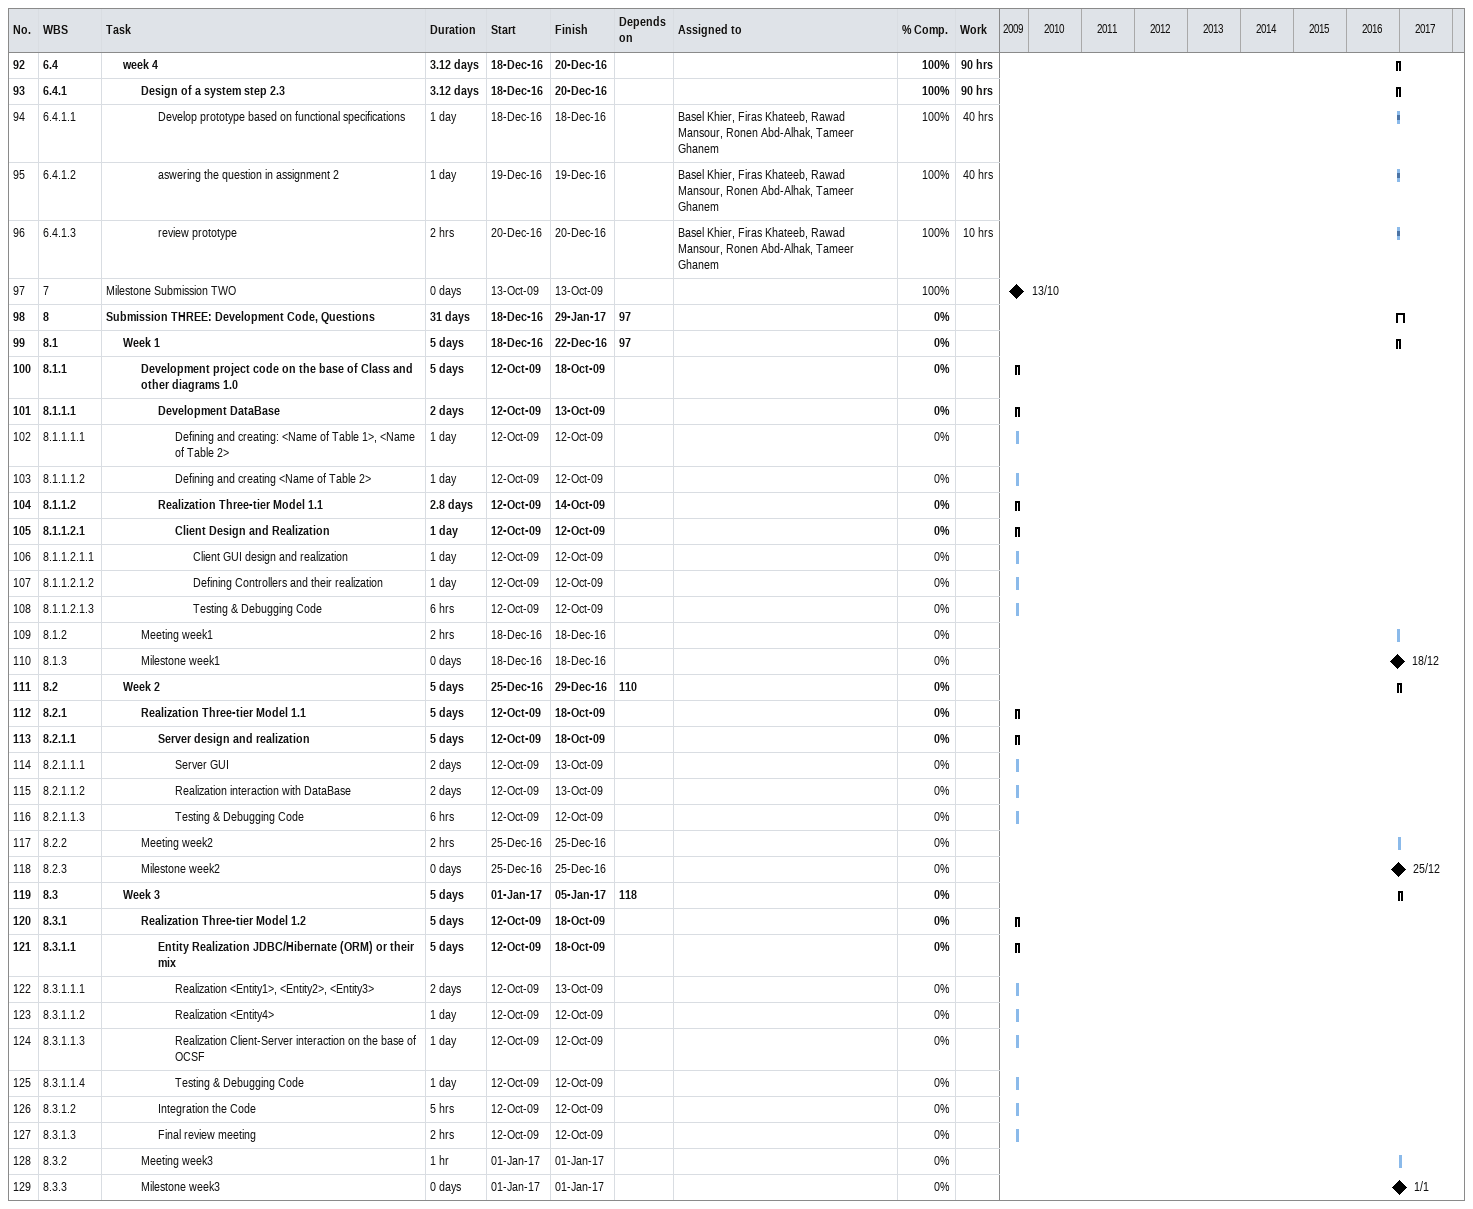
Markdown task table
| ID | WBS | Task | Duration | Start | Finish | Predecessors | Resources | % complete | Work (h) |
|---|---|---|---|---|---|---|---|---|---|
| 92 | 6.4 | **week 4** | 3.12d | 2016-12-18 | 2016-12-20 |  |  | 100 | 90 |
| 93 | 6.4.1 | **Design of a system step 2.3** | 3.12d | 2016-12-18 | 2016-12-20 |  |  | 100 | 90 |
| 94 | 6.4.1.1 | Develop prototype based on functional specifications | 1d | 2016-12-18 | 2016-12-18 |  | Basel Khier, Firas Khateeb, Rawad Mansour, Ronen Abd-Alhak, Tameer Ghanem | 100 | 40 |
| 95 | 6.4.1.2 | aswering the question in assignment 2 | 1d | 2016-12-19 | 2016-12-19 |  | Basel Khier, Firas Khateeb, Rawad Mansour, Ronen Abd-Alhak, Tameer Ghanem | 100 | 40 |
| 96 | 6.4.1.3 | review prototype | 2h | 2016-12-20 | 2016-12-20 |  | Basel Khier, Firas Khateeb, Rawad Mansour, Ronen Abd-Alhak, Tameer Ghanem | 100 | 10 |
| 97 | 7 | Milestone Submission TWO | 0d | 2009-10-13 | 2009-10-13 |  |  | 100 |  |
| 98 | 8 | **Submission THREE: Development Code, Questions** | 31d | 2016-12-18 | 2017-01-29 | 97 |  | 0 |  |
| 99 | 8.1 | **Week 1** | 5d | 2016-12-18 | 2016-12-22 | 97 |  | 0 |  |
| 100 | 8.1.1 | **Development project code on the base of Class and other diagrams 1.0** | 5d | 2009-10-12 | 2009-10-18 |  |  | 0 |  |
| 101 | 8.1.1.1 | **Development DataBase** | 2d | 2009-10-12 | 2009-10-13 |  |  | 0 |  |
| 102 | 8.1.1.1.1 | Defining and creating: <Name of Table 1>, <Name of Table 2> | 1d | 2009-10-12 | 2009-10-12 |  |  | 0 |  |
| 103 | 8.1.1.1.2 | Defining and creating <Name of Table 2> | 1d | 2009-10-12 | 2009-10-12 |  |  | 0 |  |
| 104 | 8.1.1.2 | **Realization Three-tier Model 1.1** | 2.8d | 2009-10-12 | 2009-10-14 |  |  | 0 |  |
| 105 | 8.1.1.2.1 | **Client Design and Realization** | 1d | 2009-10-12 | 2009-10-12 |  |  | 0 |  |
| 106 | 8.1.1.2.1.1 | Client GUI design and realization | 1d | 2009-10-12 | 2009-10-12 |  |  | 0 |  |
| 107 | 8.1.1.2.1.2 | Defining Controllers and their realization | 1d | 2009-10-12 | 2009-10-12 |  |  | 0 |  |
| 108 | 8.1.1.2.1.3 | Testing & Debugging Code | 6h | 2009-10-12 | 2009-10-12 |  |  | 0 |  |
| 109 | 8.1.2 | Meeting week1 | 2h | 2016-12-18 | 2016-12-18 |  |  | 0 |  |
| 110 | 8.1.3 | Milestone week1 | 0d | 2016-12-18 | 2016-12-18 |  |  | 0 |  |
| 111 | 8.2 | **Week 2** | 5d | 2016-12-25 | 2016-12-29 | 110 |  | 0 |  |
| 112 | 8.2.1 | **Realization Three-tier Model 1.1** | 5d | 2009-10-12 | 2009-10-18 |  |  | 0 |  |
| 113 | 8.2.1.1 | **Server design and realization** | 5d | 2009-10-12 | 2009-10-18 |  |  | 0 |  |
| 114 | 8.2.1.1.1 | Server GUI | 2d | 2009-10-12 | 2009-10-13 |  |  | 0 |  |
| 115 | 8.2.1.1.2 | Realization interaction with DataBase | 2d | 2009-10-12 | 2009-10-13 |  |  | 0 |  |
| 116 | 8.2.1.1.3 | Testing & Debugging Code | 6h | 2009-10-12 | 2009-10-12 |  |  | 0 |  |
| 117 | 8.2.2 | Meeting week2 | 2h | 2016-12-25 | 2016-12-25 |  |  | 0 |  |
| 118 | 8.2.3 | Milestone week2 | 0d | 2016-12-25 | 2016-12-25 |  |  | 0 |  |
| 119 | 8.3 | **Week 3** | 5d | 2017-01-01 | 2017-01-05 | 118 |  | 0 |  |
| 120 | 8.3.1 | **Realization Three-tier Model 1.2** | 5d | 2009-10-12 | 2009-10-18 |  |  | 0 |  |
| 121 | 8.3.1.1 | **Entity Realization JDBC/Hibernate (ORM) or their mix** | 5d | 2009-10-12 | 2009-10-18 |  |  | 0 |  |
| 122 | 8.3.1.1.1 | Realization <Entity1>, <Entity2>, <Entity3> | 2d | 2009-10-12 | 2009-10-13 |  |  | 0 |  |
| 123 | 8.3.1.1.2 | Realization <Entity4> | 1d | 2009-10-12 | 2009-10-12 |  |  | 0 |  |
| 124 | 8.3.1.1.3 | Realization Client-Server interaction on the base of OCSF | 1d | 2009-10-12 | 2009-10-12 |  |  | 0 |  |
| 125 | 8.3.1.1.4 | Testing & Debugging Code | 1d | 2009-10-12 | 2009-10-12 |  |  | 0 |  |
| 126 | 8.3.1.2 | Integration the Code | 5h | 2009-10-12 | 2009-10-12 |  |  | 0 |  |
| 127 | 8.3.1.3 | Final review meeting | 2h | 2009-10-12 | 2009-10-12 |  |  | 0 |  |
| 128 | 8.3.2 | Meeting week3 | 1h | 2017-01-01 | 2017-01-01 |  |  | 0 |  |
| 129 | 8.3.3 | Milestone week3 | 0d | 2017-01-01 | 2017-01-01 |  |  | 0 |  |
